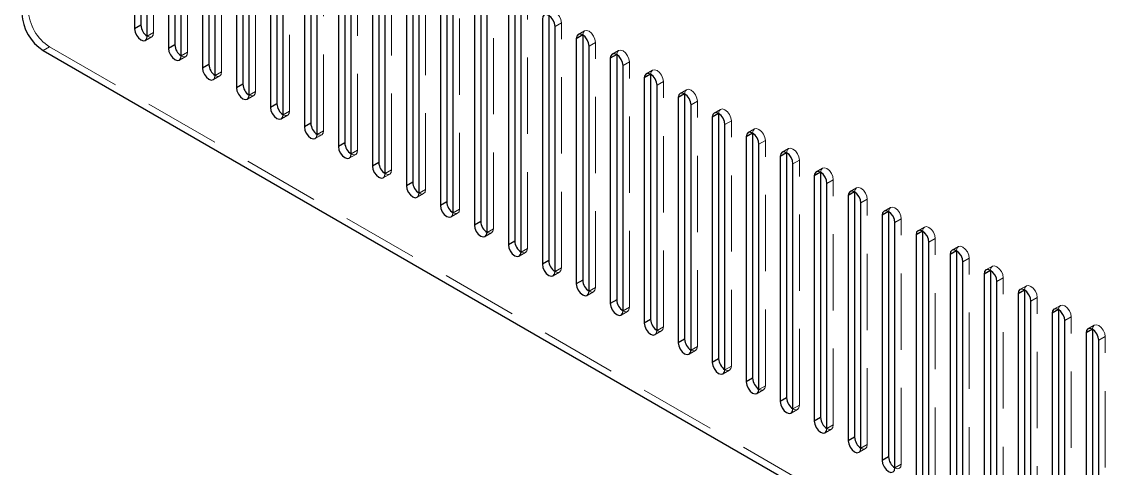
# Model space of a CAD drawing. Header units: millimetres. Extents: x 20 to 1161, y 26 to 820.
# Drawn here: x 962.3 to 1035.4, y 673.8 to 703.5 of the extents above; entities that cross this region are included whole.
import ezdxf

# ---------------------------------------------------------------- set-up
doc = ezdxf.new("R2010")
doc.units = ezdxf.units.MM
doc.header["$LTSCALE"] = 4
doc.linetypes.add('HIDDEN', pattern=[1.905, 1.27, -0.635])

msp = doc.modelspace()

# ---------------------------------------------------------------- linework, layer by layer
at = {"color": 7, "linetype": 'Continuous', "lineweight": 25}
for p, q in [((970.194, 719.594), (970.194, 703.263)), ((969.77, 719.349), (969.77, 703.018)), ((970.619, 702.528), (970.619, 718.859)), ((972.033, 718.043), (972.033, 701.712)), ((972.457, 718.288), (972.457, 701.957)), ((972.881, 701.222), (972.881, 717.553)), ((974.296, 716.737), (974.296, 700.406)), ((974.72, 716.981), (974.72, 700.651)), ((975.144, 699.916), (975.144, 716.247)), ((976.558, 715.43), (976.558, 699.1)), ((976.983, 715.675), (976.983, 699.344)), ((977.407, 698.61), (977.407, 714.94)), ((979.245, 714.369), (979.245, 698.038)), ((978.821, 714.124), (978.821, 697.793)), ((979.67, 697.303), (979.67, 713.634)), ((981.508, 713.063), (981.508, 696.732)), ((981.084, 712.818), (981.084, 696.487)), ((981.932, 695.997), (981.932, 712.328)), ((983.347, 711.512), (983.347, 695.181)), ((983.771, 711.756), (983.771, 695.426)), ((984.195, 694.691), (984.195, 711.022)), ((985.609, 710.205), (985.609, 693.874)), ((986.034, 710.45), (986.034, 694.119)), ((986.458, 693.385), (986.458, 709.715)), ((987.872, 708.899), (987.872, 692.568)), ((988.296, 709.144), (988.296, 692.813)), ((988.721, 692.078), (988.721, 708.409)), ((990.559, 707.838), (990.559, 691.507)), ((990.135, 707.593), (990.135, 691.262)), ((990.983, 690.772), (990.983, 707.103)), ((992.398, 706.287), (992.398, 689.956)), ((992.822, 706.531), (992.822, 690.201)), ((993.246, 689.466), (993.246, 705.797)), ((994.66, 704.98), (994.66, 688.649)), ((995.085, 705.225), (995.085, 688.894)), ((995.509, 688.16), (995.509, 704.49)), ((996.923, 703.674), (996.923, 687.343)), ((997.347, 703.919), (997.347, 687.588)), ((970.194, 703.263), (969.77, 703.018)), ((997.772, 686.853), (997.772, 703.184)), ((972.457, 701.957), (972.033, 701.712)), ((999.61, 702.613), (999.186, 702.368)), ((999.186, 702.368), (999.186, 686.037)), ((999.61, 702.613), (999.61, 686.282)), ((963.689, 701.581), (1080.786, 633.982)), ((1000.034, 685.547), (1000.034, 701.878)), ((1001.873, 701.306), (1001.448, 701.062)), ((1001.873, 701.306), (1001.873, 684.976)), ((974.72, 700.651), (974.296, 700.406)), ((1001.448, 701.062), (1001.448, 684.731)), ((1002.297, 684.241), (1002.297, 700.572)), ((1004.135, 700), (1003.711, 699.755)), ((1003.711, 699.755), (1003.711, 683.424)), ((1004.135, 700), (1004.135, 683.669)), ((976.983, 699.344), (976.558, 699.1)), ((1004.56, 682.935), (1004.56, 699.265)), ((1006.398, 698.694), (1005.974, 698.449)), ((1005.974, 698.449), (1005.974, 682.118)), ((1006.398, 698.694), (1006.398, 682.363)), ((979.245, 698.038), (978.821, 697.793)), ((1006.822, 681.628), (1006.822, 697.959)), ((1008.661, 697.388), (1008.237, 697.143)), ((1008.237, 697.143), (1008.237, 680.812)), ((1008.661, 697.388), (1008.661, 681.057)), ((981.508, 696.732), (981.084, 696.487)), ((1009.085, 680.322), (1009.085, 696.653)), ((1010.924, 696.081), (1010.499, 695.837)), ((1010.924, 696.081), (1010.924, 679.751)), ((983.771, 695.426), (983.347, 695.181)), ((1010.499, 695.837), (1010.499, 679.506)), ((1011.348, 679.016), (1011.348, 695.347)), ((1013.186, 694.775), (1012.762, 694.53)), ((1013.186, 694.775), (1013.186, 678.444)), ((986.034, 694.119), (985.609, 693.874)), ((1012.762, 694.53), (1012.762, 678.199)), ((1013.611, 677.71), (1013.611, 694.04)), ((1015.449, 693.469), (1015.025, 693.224)), ((1015.025, 693.224), (1015.025, 676.893)), ((1015.449, 693.469), (1015.449, 677.138)), ((988.296, 692.813), (987.872, 692.568)), ((1015.873, 676.403), (1015.873, 692.734)), ((1017.712, 692.163), (1017.288, 691.918)), ((1017.288, 691.918), (1017.288, 675.587)), ((1017.712, 692.163), (1017.712, 675.832)), ((990.559, 691.507), (990.135, 691.262)), ((1018.136, 675.097), (1018.136, 691.428)), ((992.822, 690.201), (992.398, 689.956)), ((1019.975, 690.856), (1019.55, 690.612)), ((1019.55, 690.612), (1019.55, 674.281)), ((1019.975, 690.856), (1019.975, 674.526)), ((1020.399, 673.791), (1020.399, 690.122)), ((1022.237, 689.55), (1021.813, 689.305)), ((1022.237, 689.55), (1022.237, 673.219)), ((995.085, 688.894), (994.66, 688.649)), ((1021.813, 689.305), (1021.813, 672.974)), ((1022.662, 672.485), (1022.662, 688.815)), ((1024.5, 688.244), (1024.076, 687.999)), ((1024.076, 687.999), (1024.076, 671.668)), ((1024.5, 688.244), (1024.5, 671.913)), ((997.347, 687.588), (996.923, 687.343)), ((1024.924, 671.178), (1024.924, 687.509)), ((1026.763, 686.938), (1026.339, 686.693)), ((1026.339, 686.693), (1026.339, 670.362)), ((1026.763, 686.938), (1026.763, 670.607)), ((999.61, 686.282), (999.186, 686.037)), ((1027.187, 669.872), (1027.187, 686.203)), ((1029.026, 685.631), (1028.601, 685.387)), ((1028.601, 685.387), (1028.601, 669.056)), ((1029.026, 685.631), (1029.026, 669.301)), ((1001.873, 684.976), (1001.448, 684.731)), ((1029.45, 668.566), (1029.45, 684.897)), ((1004.135, 683.669), (1003.711, 683.424)), ((1031.288, 684.325), (1030.864, 684.08)), ((1030.864, 684.08), (1030.864, 667.749)), ((1031.288, 684.325), (1031.288, 667.994)), ((1031.713, 667.26), (1031.713, 683.59)), ((1033.551, 683.019), (1033.127, 682.774)), ((1033.551, 683.019), (1033.551, 666.688)), ((1006.398, 682.363), (1005.974, 682.118)), ((1033.127, 682.774), (1033.127, 666.443)), ((1033.975, 665.953), (1033.975, 682.284)), ((1008.661, 681.057), (1008.237, 680.812)), ((1010.924, 679.751), (1010.499, 679.506)), ((1013.186, 678.444), (1012.762, 678.199)), ((1015.449, 677.138), (1015.025, 676.893)), ((1017.712, 675.832), (1017.288, 675.587)), ((1019.975, 674.526), (1019.55, 674.281))]:
    msp.add_line(p, q, dxfattribs=at)
at = {"color": 7, "linetype": 'HIDDEN', "lineweight": 18}
for p, q in [((971.043, 702.773), (971.043, 719.104)), ((973.306, 701.467), (973.306, 717.798)), ((975.568, 700.161), (975.568, 716.492)), ((977.831, 698.855), (977.831, 715.185)), ((980.094, 697.548), (980.094, 713.879)), ((982.357, 696.242), (982.357, 712.573)), ((984.619, 694.936), (984.619, 711.267)), ((986.882, 693.63), (986.882, 709.96)), ((989.145, 692.323), (989.145, 708.654)), ((991.408, 691.017), (991.408, 707.348)), ((993.67, 689.711), (993.67, 706.042)), ((995.933, 688.405), (995.933, 704.735)), ((998.196, 703.429), (997.772, 703.184)), ((998.196, 687.098), (998.196, 703.429)), ((971.043, 702.773), (970.619, 702.528)), ((999.734, 702.887), (999.31, 702.642)), ((970.494, 702.254), (970.919, 702.499)), ((1000.459, 702.123), (1000.034, 701.878)), ((1000.459, 685.792), (1000.459, 702.123)), ((963.689, 701.581), (964.113, 701.826)), ((964.113, 701.826), (1081.21, 634.227)), ((972.757, 700.947), (973.181, 701.192)), ((973.306, 701.467), (972.881, 701.222)), ((1001.997, 701.581), (1001.573, 701.336)), ((1002.721, 700.817), (1002.297, 700.572)), ((1002.721, 684.486), (1002.721, 700.817)), ((975.02, 699.641), (975.444, 699.886)), ((975.568, 700.161), (975.144, 699.916)), ((1004.26, 700.275), (1003.836, 700.03)), ((1004.984, 699.51), (1004.56, 699.265)), ((1004.984, 683.18), (1004.984, 699.51)), ((1006.523, 698.969), (1006.098, 698.724)), ((977.283, 698.335), (977.707, 698.58)), ((977.831, 698.855), (977.407, 698.61)), ((980.094, 697.548), (979.67, 697.303)), ((1007.247, 698.204), (1006.822, 697.959)), ((1007.247, 681.873), (1007.247, 698.204)), ((1008.785, 697.662), (1008.361, 697.417)), ((979.545, 697.029), (979.97, 697.274)), ((1009.509, 696.898), (1009.085, 696.653)), ((1009.509, 680.567), (1009.509, 696.898)), ((982.357, 696.242), (981.932, 695.997)), ((1011.048, 696.356), (1010.624, 696.111)), ((981.808, 695.722), (982.232, 695.967)), ((1011.772, 695.592), (1011.348, 695.347)), ((1011.772, 679.261), (1011.772, 695.592)), ((984.071, 694.416), (984.495, 694.661)), ((984.619, 694.936), (984.195, 694.691)), ((1013.311, 695.05), (1012.886, 694.805)), ((1014.035, 694.285), (1013.611, 694.04)), ((1014.035, 677.955), (1014.035, 694.285)), ((986.334, 693.11), (986.758, 693.355)), ((986.882, 693.63), (986.458, 693.385)), ((1015.573, 693.744), (1015.149, 693.499)), ((1016.298, 692.979), (1015.873, 692.734)), ((1016.298, 676.648), (1016.298, 692.979)), ((1017.836, 692.437), (1017.412, 692.192)), ((988.596, 691.804), (989.021, 692.049)), ((989.145, 692.323), (988.721, 692.078)), ((1018.56, 691.673), (1018.136, 691.428)), ((1018.56, 675.342), (1018.56, 691.673)), ((991.408, 691.017), (990.983, 690.772)), ((1020.099, 691.131), (1019.675, 690.886)), ((990.859, 690.497), (991.283, 690.742)), ((1020.823, 690.367), (1020.399, 690.122)), ((1020.823, 674.036), (1020.823, 690.367)), ((993.67, 689.711), (993.246, 689.466)), ((1022.362, 689.825), (1021.937, 689.58)), ((993.122, 689.191), (993.546, 689.436)), ((1023.086, 689.06), (1022.662, 688.815)), ((1023.086, 672.73), (1023.086, 689.06)), ((995.384, 687.885), (995.809, 688.13)), ((995.933, 688.405), (995.509, 688.16)), ((1024.624, 688.519), (1024.2, 688.274)), ((1025.349, 687.754), (1024.924, 687.509)), ((1025.349, 671.423), (1025.349, 687.754)), ((997.647, 686.579), (998.072, 686.824)), ((998.196, 687.098), (997.772, 686.853)), ((1026.887, 687.212), (1026.463, 686.967)), ((1027.611, 686.448), (1027.187, 686.203)), ((1027.611, 670.117), (1027.611, 686.448)), ((1029.15, 685.906), (1028.726, 685.661)), ((999.91, 685.272), (1000.334, 685.517)), ((1000.459, 685.792), (1000.034, 685.547)), ((1029.874, 685.142), (1029.45, 684.897)), ((1029.874, 668.811), (1029.874, 685.142)), ((1002.721, 684.486), (1002.297, 684.241)), ((1031.413, 684.6), (1030.988, 684.355)), ((1002.173, 683.966), (1002.597, 684.211)), ((1032.137, 683.835), (1031.713, 683.59)), ((1032.137, 667.505), (1032.137, 683.835)), ((1004.435, 682.66), (1004.86, 682.905)), ((1004.984, 683.18), (1004.56, 682.935)), ((1033.675, 683.294), (1033.251, 683.049)), ((1034.4, 682.529), (1033.975, 682.284)), ((1034.4, 666.198), (1034.4, 682.529)), ((1006.698, 681.354), (1007.122, 681.599)), ((1007.247, 681.873), (1006.822, 681.628)), ((1008.961, 680.047), (1009.385, 680.292)), ((1009.509, 680.567), (1009.085, 680.322)), ((1011.772, 679.261), (1011.348, 679.016)), ((1011.224, 678.741), (1011.648, 678.986)), ((1014.035, 677.955), (1013.611, 677.71)), ((1013.486, 677.435), (1013.911, 677.68)), ((1015.749, 676.129), (1016.173, 676.374)), ((1016.298, 676.648), (1015.873, 676.403)), ((1018.012, 674.822), (1018.436, 675.067)), ((1018.56, 675.342), (1018.136, 675.097)), ((1020.823, 674.036), (1020.399, 673.791))]:
    msp.add_line(p, q, dxfattribs=at)
at = {"color": 7, "linetype": 'HIDDEN', "lineweight": 18, "flags": 128}
for points in [[(998.196, 703.429), (998.163, 703.635), (998.072, 703.847), (997.934, 704.033), (997.772, 704.164), (997.609, 704.22), (997.472, 704.194), (997.38, 704.088), (997.347, 703.919)], [(970.619, 702.528), (970.781, 702.472), (970.919, 702.499), (971.011, 702.604), (971.043, 702.773)], [(1000.459, 702.123), (1000.426, 702.329), (1000.334, 702.541), (1000.197, 702.727), (1000.034, 702.858), (999.872, 702.914), (999.734, 702.887), (999.642, 702.782), (999.61, 702.613)], [(972.881, 701.222), (973.044, 701.166), (973.181, 701.192), (973.273, 701.298), (973.306, 701.467)], [(1002.721, 700.817), (1002.689, 701.023), (1002.597, 701.235), (1002.459, 701.42), (1002.297, 701.551), (1002.135, 701.608), (1001.997, 701.581), (1001.905, 701.475), (1001.873, 701.306)], [(975.144, 699.916), (975.306, 699.859), (975.444, 699.886), (975.536, 699.992), (975.568, 700.161)], [(1004.984, 699.51), (1004.952, 699.716), (1004.86, 699.929), (1004.722, 700.114), (1004.56, 700.245), (1004.397, 700.302), (1004.26, 700.275), (1004.168, 700.169), (1004.135, 700)], [(1007.247, 698.204), (1007.214, 698.41), (1007.122, 698.622), (1006.985, 698.808), (1006.822, 698.939), (1006.66, 698.995), (1006.522, 698.969), (1006.431, 698.863), (1006.398, 698.694)], [(977.407, 698.61), (977.569, 698.553), (977.707, 698.58), (977.799, 698.686), (977.831, 698.855)], [(979.67, 697.303), (979.832, 697.247), (979.97, 697.274), (980.062, 697.379), (980.094, 697.548)], [(1009.509, 696.898), (1009.477, 697.104), (1009.385, 697.316), (1009.248, 697.502), (1009.085, 697.633), (1008.923, 697.689), (1008.785, 697.662), (1008.693, 697.557), (1008.661, 697.388)], [(981.932, 695.997), (982.095, 695.941), (982.232, 695.967), (982.324, 696.073), (982.357, 696.242)], [(1011.772, 695.592), (1011.74, 695.798), (1011.648, 696.01), (1011.51, 696.195), (1011.348, 696.326), (1011.186, 696.383), (1011.048, 696.356), (1010.956, 696.25), (1010.924, 696.081)], [(984.195, 694.691), (984.357, 694.634), (984.495, 694.661), (984.587, 694.767), (984.619, 694.936)], [(1014.035, 694.285), (1014.003, 694.491), (1013.911, 694.704), (1013.773, 694.889), (1013.611, 695.02), (1013.448, 695.077), (1013.311, 695.05), (1013.219, 694.944), (1013.186, 694.775)], [(986.458, 693.385), (986.62, 693.328), (986.758, 693.355), (986.85, 693.461), (986.882, 693.63)], [(1016.298, 692.979), (1016.265, 693.185), (1016.173, 693.397), (1016.036, 693.583), (1015.873, 693.714), (1015.711, 693.77), (1015.573, 693.744), (1015.481, 693.638), (1015.449, 693.469)], [(1018.56, 691.673), (1018.528, 691.879), (1018.436, 692.091), (1018.299, 692.277), (1018.136, 692.408), (1017.974, 692.464), (1017.836, 692.437), (1017.744, 692.332), (1017.712, 692.163)], [(988.721, 692.078), (988.883, 692.022), (989.021, 692.049), (989.113, 692.154), (989.145, 692.323)], [(990.983, 690.772), (991.146, 690.716), (991.283, 690.742), (991.375, 690.848), (991.408, 691.017)], [(1020.823, 690.367), (1020.791, 690.573), (1020.699, 690.785), (1020.561, 690.97), (1020.399, 691.101), (1020.237, 691.158), (1020.099, 691.131), (1020.007, 691.025), (1019.975, 690.856)], [(993.246, 689.466), (993.408, 689.409), (993.546, 689.436), (993.638, 689.542), (993.67, 689.711)], [(1023.086, 689.06), (1023.054, 689.266), (1022.962, 689.479), (1022.824, 689.664), (1022.662, 689.795), (1022.499, 689.852), (1022.362, 689.825), (1022.27, 689.719), (1022.237, 689.55)], [(995.509, 688.16), (995.671, 688.103), (995.809, 688.13), (995.901, 688.236), (995.933, 688.405)], [(1025.349, 687.754), (1025.316, 687.96), (1025.224, 688.172), (1025.087, 688.358), (1024.924, 688.489), (1024.762, 688.545), (1024.624, 688.519), (1024.532, 688.413), (1024.5, 688.244)], [(997.772, 686.853), (997.934, 686.797), (998.072, 686.824), (998.163, 686.929), (998.196, 687.098)], [(1027.611, 686.448), (1027.579, 686.654), (1027.487, 686.866), (1027.35, 687.052), (1027.187, 687.183), (1027.025, 687.239), (1026.887, 687.212), (1026.795, 687.107), (1026.763, 686.938)], [(1029.874, 685.142), (1029.842, 685.348), (1029.75, 685.56), (1029.612, 685.745), (1029.45, 685.876), (1029.288, 685.933), (1029.15, 685.906), (1029.058, 685.8), (1029.026, 685.631)], [(1000.034, 685.547), (1000.197, 685.491), (1000.334, 685.517), (1000.426, 685.623), (1000.459, 685.792)], [(1002.297, 684.241), (1002.459, 684.184), (1002.597, 684.211), (1002.689, 684.317), (1002.721, 684.486)], [(1032.137, 683.835), (1032.105, 684.041), (1032.013, 684.253), (1031.875, 684.439), (1031.713, 684.57), (1031.55, 684.627), (1031.413, 684.6), (1031.321, 684.494), (1031.288, 684.325)], [(1004.56, 682.935), (1004.722, 682.878), (1004.86, 682.905), (1004.952, 683.011), (1004.984, 683.18)], [(1034.4, 682.529), (1034.367, 682.735), (1034.275, 682.947), (1034.138, 683.133), (1033.975, 683.264), (1033.813, 683.32), (1033.675, 683.294), (1033.583, 683.188), (1033.551, 683.019)], [(1006.822, 681.628), (1006.985, 681.572), (1007.122, 681.599), (1007.214, 681.704), (1007.247, 681.873)], [(1009.085, 680.322), (1009.248, 680.266), (1009.385, 680.292), (1009.477, 680.398), (1009.509, 680.567)], [(1011.348, 679.016), (1011.51, 678.959), (1011.648, 678.986), (1011.74, 679.092), (1011.772, 679.261)], [(1013.611, 677.71), (1013.773, 677.653), (1013.911, 677.68), (1014.003, 677.786), (1014.035, 677.955)], [(1015.873, 676.403), (1016.036, 676.347), (1016.173, 676.374), (1016.265, 676.479), (1016.298, 676.648)], [(1018.136, 675.097), (1018.299, 675.041), (1018.436, 675.067), (1018.528, 675.173), (1018.56, 675.342)], [(1020.399, 673.791), (1020.561, 673.734), (1020.699, 673.761), (1020.791, 673.867), (1020.823, 674.036)]]:
    msp.add_lwpolyline(points, dxfattribs=at)
at = {"color": 7, "linetype": 'Continuous', "lineweight": 25, "flags": 128}
for points in [[(997.772, 703.184), (997.739, 703.39), (997.647, 703.602), (997.51, 703.788), (997.347, 703.919), (997.185, 703.975), (997.047, 703.949), (996.955, 703.843), (996.923, 703.674)], [(969.77, 703.018), (969.802, 702.812), (969.894, 702.6), (970.032, 702.414), (970.194, 702.283), (970.357, 702.227), (970.494, 702.254), (970.586, 702.36), (970.619, 702.528)], [(1000.034, 701.878), (1000.002, 702.084), (999.91, 702.296), (999.772, 702.482), (999.61, 702.613), (999.448, 702.669), (999.31, 702.642), (999.218, 702.537), (999.186, 702.368)], [(972.033, 701.712), (972.065, 701.506), (972.157, 701.294), (972.295, 701.108), (972.457, 700.977), (972.619, 700.921), (972.757, 700.947), (972.849, 701.053), (972.881, 701.222)], [(1002.297, 700.572), (1002.265, 700.778), (1002.173, 700.99), (1002.035, 701.176), (1001.873, 701.307), (1001.71, 701.363), (1001.573, 701.336), (1001.481, 701.23), (1001.448, 701.062)], [(974.296, 700.406), (974.328, 700.2), (974.42, 699.988), (974.557, 699.802), (974.72, 699.671), (974.882, 699.614), (975.02, 699.641), (975.112, 699.747), (975.144, 699.916)], [(1004.56, 699.265), (1004.527, 699.472), (1004.435, 699.684), (1004.298, 699.869), (1004.135, 700), (1003.973, 700.057), (1003.835, 700.03), (1003.744, 699.924), (1003.711, 699.755)], [(976.558, 699.1), (976.591, 698.893), (976.683, 698.681), (976.82, 698.496), (976.983, 698.365), (977.145, 698.308), (977.283, 698.335), (977.375, 698.441), (977.407, 698.61)], [(1006.822, 697.959), (1006.79, 698.165), (1006.698, 698.377), (1006.561, 698.563), (1006.398, 698.694), (1006.236, 698.75), (1006.098, 698.724), (1006.006, 698.618), (1005.974, 698.449)], [(978.821, 697.793), (978.853, 697.587), (978.945, 697.375), (979.083, 697.189), (979.245, 697.058), (979.408, 697.002), (979.545, 697.029), (979.637, 697.135), (979.67, 697.303)], [(1009.085, 696.653), (1009.053, 696.859), (1008.961, 697.071), (1008.823, 697.257), (1008.661, 697.388), (1008.499, 697.444), (1008.361, 697.417), (1008.269, 697.312), (1008.237, 697.143)], [(981.084, 696.487), (981.116, 696.281), (981.208, 696.069), (981.346, 695.883), (981.508, 695.752), (981.67, 695.696), (981.808, 695.722), (981.9, 695.828), (981.932, 695.997)], [(1011.348, 695.347), (1011.316, 695.553), (1011.224, 695.765), (1011.086, 695.951), (1010.924, 696.082), (1010.761, 696.138), (1010.624, 696.111), (1010.532, 696.005), (1010.499, 695.837)], [(983.347, 695.181), (983.379, 694.975), (983.471, 694.763), (983.608, 694.577), (983.771, 694.446), (983.933, 694.389), (984.071, 694.416), (984.163, 694.522), (984.195, 694.691)], [(1013.611, 694.04), (1013.578, 694.247), (1013.486, 694.459), (1013.349, 694.644), (1013.186, 694.775), (1013.024, 694.832), (1012.886, 694.805), (1012.794, 694.699), (1012.762, 694.53)], [(985.609, 693.874), (985.642, 693.668), (985.734, 693.456), (985.871, 693.271), (986.034, 693.14), (986.196, 693.083), (986.334, 693.11), (986.426, 693.216), (986.458, 693.385)], [(1015.873, 692.734), (1015.841, 692.94), (1015.749, 693.152), (1015.612, 693.338), (1015.449, 693.469), (1015.287, 693.525), (1015.149, 693.499), (1015.057, 693.393), (1015.025, 693.224)], [(987.872, 692.568), (987.904, 692.362), (987.996, 692.15), (988.134, 691.964), (988.296, 691.833), (988.459, 691.777), (988.596, 691.804), (988.688, 691.91), (988.721, 692.078)], [(1018.136, 691.428), (1018.104, 691.634), (1018.012, 691.846), (1017.874, 692.032), (1017.712, 692.163), (1017.55, 692.219), (1017.412, 692.192), (1017.32, 692.087), (1017.288, 691.918)], [(990.135, 691.262), (990.167, 691.056), (990.259, 690.844), (990.397, 690.658), (990.559, 690.527), (990.721, 690.471), (990.859, 690.497), (990.951, 690.603), (990.983, 690.772)], [(1020.399, 690.122), (1020.367, 690.328), (1020.275, 690.54), (1020.137, 690.725), (1019.975, 690.857), (1019.812, 690.913), (1019.675, 690.886), (1019.583, 690.78), (1019.55, 690.612)], [(992.398, 689.956), (992.43, 689.75), (992.522, 689.538), (992.659, 689.352), (992.822, 689.221), (992.984, 689.164), (993.122, 689.191), (993.214, 689.297), (993.246, 689.466)], [(1022.662, 688.815), (1022.629, 689.022), (1022.537, 689.234), (1022.4, 689.419), (1022.237, 689.55), (1022.075, 689.607), (1021.937, 689.58), (1021.845, 689.474), (1021.813, 689.305)], [(994.66, 688.649), (994.693, 688.443), (994.785, 688.231), (994.922, 688.046), (995.085, 687.915), (995.247, 687.858), (995.385, 687.885), (995.476, 687.991), (995.509, 688.16)], [(1024.924, 687.509), (1024.892, 687.715), (1024.8, 687.927), (1024.663, 688.113), (1024.5, 688.244), (1024.338, 688.3), (1024.2, 688.274), (1024.108, 688.168), (1024.076, 687.999)], [(996.923, 687.343), (996.955, 687.137), (997.047, 686.925), (997.185, 686.739), (997.347, 686.608), (997.51, 686.552), (997.647, 686.579), (997.739, 686.685), (997.772, 686.853)], [(1027.187, 686.203), (1027.155, 686.409), (1027.063, 686.621), (1026.925, 686.807), (1026.763, 686.938), (1026.601, 686.994), (1026.463, 686.967), (1026.371, 686.862), (1026.339, 686.693)], [(999.186, 686.037), (999.218, 685.831), (999.31, 685.619), (999.448, 685.433), (999.61, 685.302), (999.772, 685.246), (999.91, 685.272), (1000.002, 685.378), (1000.034, 685.547)], [(1029.45, 684.897), (1029.418, 685.103), (1029.326, 685.315), (1029.188, 685.5), (1029.026, 685.632), (1028.863, 685.688), (1028.726, 685.661), (1028.634, 685.555), (1028.601, 685.387)], [(1001.448, 684.731), (1001.481, 684.525), (1001.573, 684.313), (1001.71, 684.127), (1001.873, 683.996), (1002.035, 683.939), (1002.173, 683.966), (1002.265, 684.072), (1002.297, 684.241)], [(1031.713, 683.59), (1031.68, 683.797), (1031.588, 684.009), (1031.451, 684.194), (1031.288, 684.325), (1031.126, 684.382), (1030.988, 684.355), (1030.896, 684.249), (1030.864, 684.08)], [(1003.711, 683.424), (1003.744, 683.218), (1003.835, 683.006), (1003.973, 682.821), (1004.135, 682.69), (1004.298, 682.633), (1004.435, 682.66), (1004.527, 682.766), (1004.56, 682.935)], [(1033.975, 682.284), (1033.943, 682.49), (1033.851, 682.702), (1033.713, 682.888), (1033.551, 683.019), (1033.389, 683.075), (1033.251, 683.049), (1033.159, 682.943), (1033.127, 682.774)], [(1005.974, 682.118), (1006.006, 681.912), (1006.098, 681.7), (1006.236, 681.514), (1006.398, 681.383), (1006.561, 681.327), (1006.698, 681.354), (1006.79, 681.46), (1006.822, 681.628)], [(1008.237, 680.812), (1008.269, 680.606), (1008.361, 680.394), (1008.499, 680.208), (1008.661, 680.077), (1008.823, 680.021), (1008.961, 680.047), (1009.053, 680.153), (1009.085, 680.322)], [(1010.499, 679.506), (1010.532, 679.3), (1010.624, 679.088), (1010.761, 678.902), (1010.924, 678.771), (1011.086, 678.714), (1011.224, 678.741), (1011.316, 678.847), (1011.348, 679.016)], [(1012.762, 678.199), (1012.794, 677.993), (1012.886, 677.781), (1013.024, 677.596), (1013.186, 677.465), (1013.349, 677.408), (1013.486, 677.435), (1013.578, 677.541), (1013.611, 677.71)], [(1015.025, 676.893), (1015.057, 676.687), (1015.149, 676.475), (1015.287, 676.289), (1015.449, 676.158), (1015.612, 676.102), (1015.749, 676.129), (1015.841, 676.235), (1015.873, 676.403)], [(1017.288, 675.587), (1017.32, 675.381), (1017.412, 675.169), (1017.55, 674.983), (1017.712, 674.852), (1017.874, 674.796), (1018.012, 674.822), (1018.104, 674.928), (1018.136, 675.097)], [(1019.55, 674.281), (1019.583, 674.075), (1019.675, 673.863), (1019.812, 673.677), (1019.975, 673.546), (1020.137, 673.489), (1020.275, 673.516), (1020.367, 673.622), (1020.399, 673.791)]]:
    msp.add_lwpolyline(points, dxfattribs=at)
at = {"color": 7, "linetype": 'HIDDEN', "lineweight": 18}
msp.add_arc((965.769, 704.415), 3.074, 182.60548, 237.39452, dxfattribs=at)
at = {"color": 7, "linetype": 'Continuous', "lineweight": 25}
for centre, radius in [((965.345, 704.17), 3.074), ((971.115, 703.305), 0.922), ((973.378, 701.999), 0.922), ((975.641, 700.693), 0.922), ((977.904, 699.386), 0.922), ((980.166, 698.08), 0.922), ((982.429, 696.774), 0.922), ((984.692, 695.468), 0.922), ((986.955, 694.161), 0.922), ((989.217, 692.855), 0.922), ((991.48, 691.549), 0.922), ((993.743, 690.243), 0.922), ((996.006, 688.936), 0.922), ((998.268, 687.63), 0.922), ((1000.531, 686.324), 0.922), ((1002.794, 685.018), 0.922), ((1005.057, 683.711), 0.922), ((1007.319, 682.405), 0.922), ((1009.582, 681.099), 0.922), ((1011.845, 679.793), 0.922), ((1014.108, 678.486), 0.922), ((1016.37, 677.18), 0.922), ((1018.633, 675.874), 0.922), ((1020.896, 674.568), 0.922)]:
    msp.add_arc(centre, radius, 182.60548, 237.39452, dxfattribs=at)

doc.saveas('drawing.dxf')
